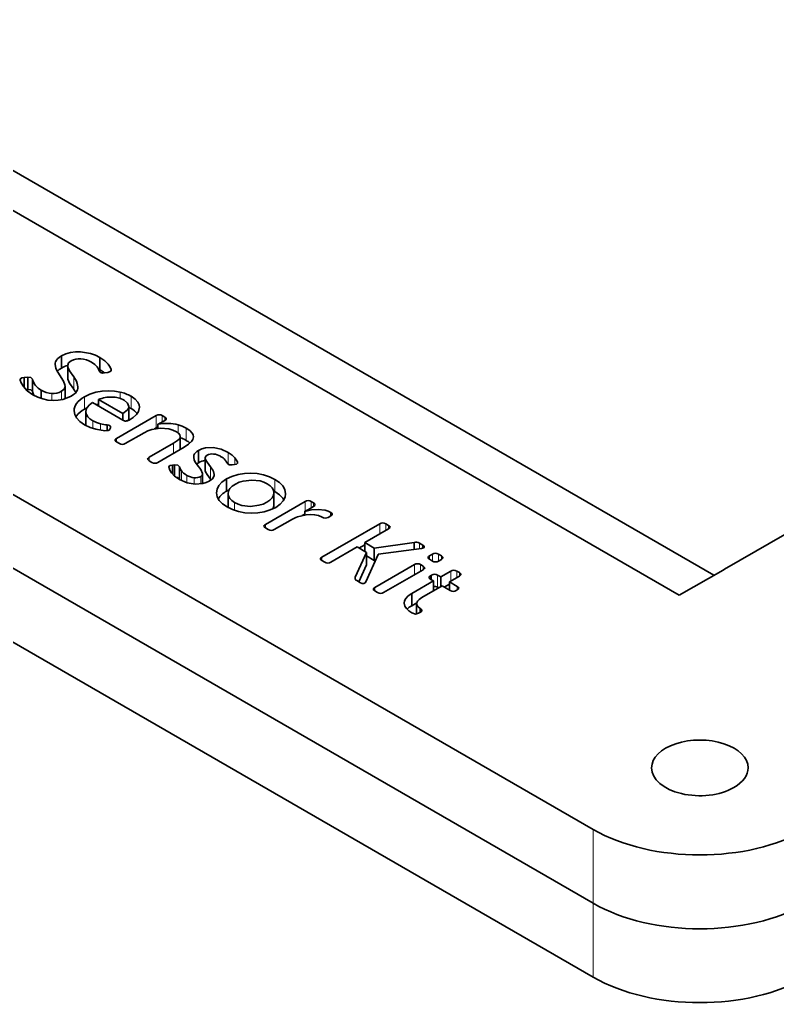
# Model space of a CAD drawing. Extents: x 145 to 857, y 42 to 790.
# Drawn here: x 683.19 to 708.3, y 584.14 to 617.01 of the extents above; entities that cross this region are included whole.
import ezdxf

# ---------------------------------------------------------------- set-up
doc = ezdxf.new("R2010")
doc.units = 0

msp = doc.modelspace()

# ---------------------------------------------------------------- linework, layer by layer
at = {"color": 7, "lineweight": 35}
for p, q in [((706.206, 598.595), (670.665, 619.115)), ((669.164, 618.658), (705.06, 597.933)), ((655.705, 617.015), (702.205, 590.168)), ((655.705, 614.565), (702.205, 587.719)), ((655.705, 614.565), (702.205, 587.719)), ((655.705, 612.116), (702.205, 585.269)), ((706.561, 598.799), (725.734, 609.869))]:
    msp.add_line(p, q, dxfattribs=at)
at = {"color": 7, "lineweight": 35, "ltscale": 0.010205}
for p, q in [((684.578, 605.874), (684.578, 605.466)), ((684.692, 604.854), (684.692, 604.446)), ((685.386, 604.021), (685.386, 603.613)), ((686.804, 604.19), (686.804, 603.782)), ((688.515, 603.2), (688.515, 602.792)), ((689.339, 602.489), (689.339, 602.081)), ((690.102, 601.301), (690.102, 600.893))]:
    msp.add_line(p, q, dxfattribs=at)
at = {"color": 7, "lineweight": 13, "ltscale": 0.004721}
msp.add_line((684.38, 605.674), (684.38, 605.485), dxfattribs=at)
at = {"color": 7, "lineweight": 35, "ltscale": 0.010207}
for p, q in [((684.782, 605.562), (684.782, 605.154)), ((685.851, 605.817), (685.851, 605.409)), ((683.459, 605.169), (683.459, 604.761)), ((683.611, 605.102), (683.611, 604.694)), ((689.119, 602.734), (689.119, 602.326)), ((688.485, 602.191), (688.485, 601.783)), ((690.047, 601.791), (690.047, 601.382)), ((691.616, 601.333), (691.616, 600.924)), ((694.693, 599.35), (694.693, 598.942)), ((694.947, 599.497), (694.947, 599.089)), ((696.189, 597.995), (696.189, 597.587))]:
    msp.add_line(p, q, dxfattribs=at)
at = {"color": 7, "lineweight": 13, "ltscale": 0.010207}
for p, q in [((684.782, 605.56), (684.782, 605.152)), ((684.692, 604.851), (684.692, 604.443)), ((686.883, 604.53), (686.883, 604.121)), ((688.706, 603.477), (688.706, 603.069)), ((689.519, 602.192), (689.519, 601.784)), ((697.043, 598.605), (697.043, 598.197))]:
    msp.add_line(p, q, dxfattribs=at)
at = {"color": 7, "lineweight": 35, "ltscale": 0.00149}
msp.add_line((685.798, 605.438), (685.851, 605.409), dxfattribs=at)
at = {"color": 7, "lineweight": 35, "ltscale": 0.002956}
msp.add_line((686.114, 605.323), (685.997, 605.304), dxfattribs=at)
at = {"color": 7, "lineweight": 35, "ltscale": 0.000492698}
msp.add_line((686.218, 605.418), (686.221, 605.399), dxfattribs=at)
at = {"color": 7, "lineweight": 35, "ltscale": 0.000926208}
msp.add_line((686.218, 605.418), (686.218, 605.381), dxfattribs=at)
at = {"color": 7, "lineweight": 35, "ltscale": 0.000152657}
msp.add_line((683.21, 605.071), (683.21, 605.077), dxfattribs=at)
at = {"color": 7, "lineweight": 35, "ltscale": 0.003078}
msp.add_line((683.336, 605.157), (683.459, 605.169), dxfattribs=at)
at = {"color": 7, "lineweight": 35, "ltscale": 0.008472}
msp.add_line((683.336, 605.157), (683.336, 604.818), dxfattribs=at)
at = {"color": 7, "lineweight": 13, "ltscale": 0.010205}
for p, q in [((684.981, 605.174), (684.981, 604.765)), ((685.333, 604.509), (685.333, 604.101)), ((687.718, 603.892), (687.718, 603.484)), ((689.341, 602.473), (689.341, 602.065)), ((691.652, 601.777), (691.652, 601.369))]:
    msp.add_line(p, q, dxfattribs=at)
at = {"color": 7, "lineweight": 35, "ltscale": 0.001651}
msp.add_line((683.393, 604.755), (683.459, 604.761), dxfattribs=at)
at = {"color": 7, "lineweight": 35, "ltscale": 0.006973}
msp.add_line((683.902, 604.737), (683.902, 604.458), dxfattribs=at)
at = {"color": 7, "lineweight": 13, "ltscale": 0.005797}
msp.add_line((684.255, 604.628), (684.255, 604.396), dxfattribs=at)
at = {"color": 7, "lineweight": 13, "ltscale": 0.00696}
msp.add_line((684.575, 604.698), (684.575, 604.419), dxfattribs=at)
at = {"color": 7, "lineweight": 13, "ltscale": 0.005299}
msp.add_line((686.526, 604.671), (686.526, 604.459), dxfattribs=at)
at = {"color": 7, "lineweight": 35, "ltscale": 0.029212}
msp.add_line((686.611, 603.737), (685.599, 604.321), dxfattribs=at)
at = {"color": 7, "lineweight": 35, "ltscale": 0.00228}
msp.add_line((685.714, 604.255), (685.803, 604.275), dxfattribs=at)
at = {"color": 7, "lineweight": 35, "ltscale": 0.023418}
msp.add_line((685.803, 604.424), (686.614, 603.956), dxfattribs=at)
at = {"color": 7, "lineweight": 35, "ltscale": 0.005528}
msp.add_line((685.803, 604.424), (685.803, 604.203), dxfattribs=at)
at = {"color": 7, "lineweight": 35, "ltscale": 0.001154}
msp.add_line((685.052, 603.848), (685.078, 603.886), dxfattribs=at)
at = {"color": 7, "lineweight": 35, "ltscale": 0.002483}
msp.add_line((685.333, 604.101), (685.42, 604.148), dxfattribs=at)
at = {"color": 7, "lineweight": 35, "ltscale": 0.038017}
for p, q in [((686.401, 603.132), (687.718, 603.892)), ((694.962, 598.189), (696.279, 598.949))]:
    msp.add_line(p, q, dxfattribs=at)
at = {"color": 7, "lineweight": 35, "ltscale": 0.005525}
msp.add_line((686.614, 603.956), (686.614, 603.735), dxfattribs=at)
at = {"color": 7, "lineweight": 35, "ltscale": 0.000137363}
msp.add_line((686.804, 604.19), (686.804, 604.195), dxfattribs=at)
at = {"color": 7, "lineweight": 35, "ltscale": 0.002238}
msp.add_line((686.804, 604.163), (686.883, 604.121), dxfattribs=at)
at = {"color": 7, "lineweight": 35, "ltscale": 0.002419}
for p, q in [((687.916, 603.892), (688, 603.844)), ((692.852, 601.042), (692.936, 600.994)), ((693.504, 600.565), (693.421, 600.517))]:
    msp.add_line(p, q, dxfattribs=at)
at = {"color": 7, "lineweight": 13, "ltscale": 0.005266}
msp.add_line((687.916, 603.892), (687.916, 603.682), dxfattribs=at)
at = {"color": 7, "lineweight": 13, "ltscale": 0.006323}
msp.add_line((685.611, 603.723), (685.611, 603.47), dxfattribs=at)
at = {"color": 7, "lineweight": 13, "ltscale": 0.005363}
msp.add_line((685.87, 603.62), (685.87, 603.405), dxfattribs=at)
at = {"color": 7, "lineweight": 35, "ltscale": 0.004929}
msp.add_line((686.093, 603.583), (686.093, 603.385), dxfattribs=at)
at = {"color": 7, "lineweight": 35, "ltscale": 0.000829677}
msp.add_line((687.799, 603.621), (687.769, 603.607), dxfattribs=at)
at = {"color": 7, "lineweight": 35, "ltscale": 0.000176396}
for p, q in [((687.769, 603.607), (687.775, 603.604)), ((692.639, 600.719), (692.646, 600.716)), ((695.076, 599.292), (695.07, 599.288))]:
    msp.add_line(p, q, dxfattribs=at)
at = {"color": 7, "lineweight": 35, "ltscale": 0.003502}
msp.add_line((687.769, 603.607), (687.769, 603.467), dxfattribs=at)
at = {"color": 7, "lineweight": 35, "ltscale": 0.003398}
msp.add_line((687.775, 603.604), (687.775, 603.468), dxfattribs=at)
at = {"color": 7, "lineweight": 35, "ltscale": 0.003888}
msp.add_line((687.999, 603.73), (687.865, 603.652), dxfattribs=at)
at = {"color": 7, "lineweight": 13, "ltscale": 0.002849}
for p, q in [((688, 603.844), (688, 603.73)), ((692.936, 600.994), (692.936, 600.88)), ((695.42, 600.251), (695.42, 600.137)), ((696.57, 598.896), (696.57, 598.782)), ((697.767, 598.685), (697.767, 598.571))]:
    msp.add_line(p, q, dxfattribs=at)
at = {"color": 7, "lineweight": 13, "ltscale": 0.006764}
msp.add_line((688.447, 603.584), (688.447, 603.313), dxfattribs=at)
at = {"color": 7, "lineweight": 35, "ltscale": 0.001127}
msp.add_line((686.195, 603.486), (686.177, 603.445), dxfattribs=at)
at = {"color": 7, "lineweight": 35, "ltscale": 0.018059}
msp.add_line((687.317, 603.325), (686.692, 602.964), dxfattribs=at)
at = {"color": 7, "lineweight": 35, "ltscale": 0.001656}
msp.add_line((687.661, 603.451), (687.718, 603.484), dxfattribs=at)
at = {"color": 7, "lineweight": 13, "ltscale": 0.002855}
for p, q in [((686.401, 603.132), (686.401, 603.018)), ((687.482, 602.508), (687.482, 602.394)), ((697.174, 599.238), (697.174, 599.124)), ((694.962, 598.189), (694.962, 598.075)), ((697.698, 598.227), (697.698, 598.113))]:
    msp.add_line(p, q, dxfattribs=at)
at = {"color": 7, "lineweight": 35, "ltscale": 0.00268}
for p, q in [((686.494, 602.964), (686.401, 603.018)), ((696.477, 598.949), (696.57, 598.896)), ((695.055, 598.021), (694.962, 598.075))]:
    msp.add_line(p, q, dxfattribs=at)
at = {"color": 7, "lineweight": 35, "ltscale": 0.02324}
msp.add_line((687.482, 602.508), (688.287, 602.973), dxfattribs=at)
at = {"color": 7, "lineweight": 13, "ltscale": 0.008383}
for p, q in [((688.287, 602.973), (688.287, 602.637)), ((696.279, 598.949), (696.279, 598.614))]:
    msp.add_line(p, q, dxfattribs=at)
at = {"color": 7, "lineweight": 35, "ltscale": 0.025141}
msp.add_line((688.643, 602.843), (687.772, 602.34), dxfattribs=at)
at = {"color": 7, "lineweight": 35, "ltscale": 0.000621348}
msp.add_line((688.512, 602.768), (688.515, 602.792), dxfattribs=at)
at = {"color": 7, "lineweight": 13, "ltscale": 0.003336}
msp.add_line((688.968, 602.58), (688.968, 602.446), dxfattribs=at)
at = {"color": 7, "lineweight": 13, "ltscale": 0.009833}
msp.add_line((690.104, 602.67), (690.104, 602.277), dxfattribs=at)
at = {"color": 7, "lineweight": 35, "ltscale": 0.002678}
for p, q in [((687.575, 602.34), (687.482, 602.394)), ((691.43, 600.114), (691.337, 600.168))]:
    msp.add_line(p, q, dxfattribs=at)
at = {"color": 7, "lineweight": 35, "ltscale": 0.001804}
msp.add_line((688.254, 602.252), (688.326, 602.259), dxfattribs=at)
at = {"color": 7, "lineweight": 35, "ltscale": 0.007419}
msp.add_line((688.254, 602.252), (688.254, 601.955), dxfattribs=at)
at = {"color": 7, "lineweight": 35, "ltscale": 0.009373}
msp.add_line((688.326, 602.259), (688.326, 601.884), dxfattribs=at)
at = {"color": 7, "lineweight": 35, "ltscale": 0.000392338}
for p, q in [((689.339, 602.489), (689.341, 602.473)), ((689.339, 602.081), (689.341, 602.065))]:
    msp.add_line(p, q, dxfattribs=at)
at = {"color": 7, "lineweight": 35, "ltscale": 0.001816}
msp.add_line((690.308, 602.266), (690.236, 602.255), dxfattribs=at)
at = {"color": 7, "lineweight": 13, "ltscale": 0.00565}
msp.add_line((690.324, 602.495), (690.324, 602.269), dxfattribs=at)
at = {"color": 7, "lineweight": 35, "ltscale": 0.001353}
msp.add_line((690.406, 602.361), (690.406, 602.307), dxfattribs=at)
at = {"color": 7, "lineweight": 13, "ltscale": 0.008141}
msp.add_line((688.55, 602.064), (688.55, 601.738), dxfattribs=at)
at = {"color": 7, "lineweight": 13, "ltscale": 0.006017}
msp.add_line((688.733, 601.906), (688.733, 601.666), dxfattribs=at)
at = {"color": 7, "lineweight": 35, "ltscale": 0.000437441}
msp.add_line((689.254, 601.959), (689.253, 601.976), dxfattribs=at)
at = {"color": 7, "lineweight": 35, "ltscale": 0.008096}
msp.add_line((689.254, 601.959), (689.254, 601.635), dxfattribs=at)
at = {"color": 7, "lineweight": 35, "ltscale": 0.000339737}
msp.add_line((688.485, 601.783), (688.49, 601.77), dxfattribs=at)
at = {"color": 7, "lineweight": 13, "ltscale": 0.005234}
msp.add_line((688.971, 601.829), (688.971, 601.62), dxfattribs=at)
at = {"color": 7, "lineweight": 13, "ltscale": 0.006224}
msp.add_line((689.191, 601.873), (689.191, 601.625), dxfattribs=at)
at = {"color": 7, "lineweight": 35, "ltscale": 0.000823179}
msp.add_line((689.519, 601.784), (689.539, 601.758), dxfattribs=at)
at = {"color": 7, "lineweight": 35, "ltscale": 0.001244}
msp.add_line((691.608, 601.393), (691.652, 601.369), dxfattribs=at)
at = {"color": 7, "lineweight": 13, "ltscale": 0.006436}
msp.add_line((690.316, 601.006), (690.316, 600.748), dxfattribs=at)
at = {"color": 7, "lineweight": 35, "ltscale": 0.038016}
for p, q in [((691.337, 600.282), (692.654, 601.042)), ((696.57, 598.782), (695.253, 598.021))]:
    msp.add_line(p, q, dxfattribs=at)
at = {"color": 7, "lineweight": 13, "ltscale": 0.007881}
msp.add_line((692.654, 601.042), (692.654, 600.727), dxfattribs=at)
at = {"color": 7, "lineweight": 13, "ltscale": 0.005267}
msp.add_line((692.852, 601.042), (692.852, 600.832), dxfattribs=at)
at = {"color": 7, "lineweight": 35, "ltscale": 0.002535}
msp.add_line((692.552, 600.575), (692.639, 600.625), dxfattribs=at)
at = {"color": 7, "lineweight": 35, "ltscale": 0.003178}
msp.add_line((692.639, 600.719), (692.639, 600.592), dxfattribs=at)
at = {"color": 7, "lineweight": 35, "ltscale": 0.003064}
msp.add_line((692.646, 600.716), (692.646, 600.593), dxfattribs=at)
at = {"color": 7, "lineweight": 35, "ltscale": 0.005007}
msp.add_line((692.936, 600.88), (692.762, 600.78), dxfattribs=at)
at = {"color": 7, "lineweight": 35, "ltscale": 0.002766}
msp.add_line((693.508, 600.678), (693.508, 600.567), dxfattribs=at)
at = {"color": 7, "lineweight": 13, "ltscale": 0.002856}
for p, q in [((691.337, 600.282), (691.337, 600.168)), ((693.211, 599.2), (693.211, 599.086))]:
    msp.add_line(p, q, dxfattribs=at)
at = {"color": 7, "lineweight": 35, "ltscale": 0.015204}
msp.add_line((692.154, 600.418), (691.628, 600.114), dxfattribs=at)
at = {"color": 7, "lineweight": 35, "ltscale": 0.055302}
msp.add_line((693.211, 599.2), (695.127, 600.306), dxfattribs=at)
at = {"color": 7, "lineweight": 13, "ltscale": 0.008467}
msp.add_line((695.127, 600.306), (695.127, 599.967), dxfattribs=at)
at = {"color": 7, "lineweight": 35, "ltscale": 0.002771}
for p, q in [((695.324, 600.306), (695.42, 600.251)), ((693.307, 599.031), (693.211, 599.086))]:
    msp.add_line(p, q, dxfattribs=at)
at = {"color": 7, "lineweight": 13, "ltscale": 0.005618}
msp.add_line((695.324, 600.306), (695.324, 600.081), dxfattribs=at)
at = {"color": 7, "lineweight": 35, "ltscale": 0.022813}
msp.add_line((695.42, 600.137), (694.63, 599.681), dxfattribs=at)
at = {"color": 7, "lineweight": 35, "ltscale": 0.00561}
msp.add_line((694.436, 599.499), (694.63, 599.611), dxfattribs=at)
at = {"color": 7, "lineweight": 35, "ltscale": 0.009163}
for p, q in [((694.63, 599.681), (694.947, 599.497)), ((694.693, 599.35), (694.375, 599.534))]:
    msp.add_line(p, q, dxfattribs=at)
at = {"color": 7, "lineweight": 35, "ltscale": 0.007349}
for p, q in [((694.63, 599.681), (694.63, 599.387)), ((694.693, 599.236), (694.947, 599.089))]:
    msp.add_line(p, q, dxfattribs=at)
at = {"color": 7, "lineweight": 35, "ltscale": 0.033264}
msp.add_line((694.947, 599.497), (696.264, 599.687), dxfattribs=at)
at = {"color": 7, "lineweight": 35, "ltscale": 0.005876}
msp.add_line((696.264, 599.687), (696.264, 599.452), dxfattribs=at)
at = {"color": 7, "lineweight": 35, "ltscale": 0.003199}
msp.add_line((696.447, 599.658), (696.558, 599.594), dxfattribs=at)
at = {"color": 7, "lineweight": 13, "ltscale": 0.004524}
msp.add_line((696.447, 599.658), (696.447, 599.477), dxfattribs=at)
at = {"color": 7, "lineweight": 35, "ltscale": 0.02514}
msp.add_line((694.375, 599.534), (693.504, 599.031), dxfattribs=at)
at = {"color": 7, "lineweight": 35, "ltscale": 0.022621}
msp.add_line((694.316, 598.528), (694.693, 599.35), dxfattribs=at)
at = {"color": 7, "lineweight": 35, "ltscale": 0.02484}
msp.add_line((695.07, 599.288), (694.669, 598.379), dxfattribs=at)
at = {"color": 7, "lineweight": 35, "ltscale": 0.036098}
msp.add_line((696.507, 599.485), (695.076, 599.292), dxfattribs=at)
at = {"color": 7, "lineweight": 35, "ltscale": 0.002432}
msp.add_line((696.558, 599.594), (696.558, 599.497), dxfattribs=at)
at = {"color": 7, "lineweight": 35, "ltscale": 0.002855}
for p, q in [((696.776, 599.24), (696.875, 599.297)), ((697.175, 599.124), (697.076, 599.067))]:
    msp.add_line(p, q, dxfattribs=at)
at = {"color": 7, "lineweight": 13, "ltscale": 0.005704}
msp.add_line((696.875, 599.297), (696.875, 599.069), dxfattribs=at)
at = {"color": 7, "lineweight": 35, "ltscale": 0.00294}
for p, q in [((697.073, 599.297), (697.174, 599.238)), ((696.878, 599.067), (696.776, 599.126))]:
    msp.add_line(p, q, dxfattribs=at)
at = {"color": 7, "lineweight": 13, "ltscale": 0.005795}
msp.add_line((697.073, 599.297), (697.073, 599.065), dxfattribs=at)
at = {"color": 7, "lineweight": 35, "ltscale": 0.015474}
msp.add_line((694.435, 598.379), (694.693, 598.942), dxfattribs=at)
at = {"color": 7, "lineweight": 35, "ltscale": 0.000934163}
msp.add_line((694.947, 599.089), (694.984, 599.094), dxfattribs=at)
at = {"color": 7, "lineweight": 13, "ltscale": 0.005527}
msp.add_line((696.477, 598.949), (696.477, 598.728), dxfattribs=at)
at = {"color": 7, "lineweight": 13, "ltscale": 0.002847}
for p, q in [((696.776, 599.24), (696.776, 599.126)), ((696.806, 598.583), (696.806, 598.469))]:
    msp.add_line(p, q, dxfattribs=at)
at = {"color": 7, "lineweight": 35, "ltscale": 0.009592}
for p, q in [((697.15, 598.543), (697.483, 598.735)), ((697.767, 598.571), (697.435, 598.379))]:
    msp.add_line(p, q, dxfattribs=at)
at = {"color": 7, "lineweight": 13, "ltscale": 0.008206}
msp.add_line((697.483, 598.735), (697.483, 598.407), dxfattribs=at)
at = {"color": 7, "lineweight": 35, "ltscale": 0.00251}
msp.add_line((697.68, 598.735), (697.767, 598.685), dxfattribs=at)
at = {"color": 7, "lineweight": 13, "ltscale": 0.005357}
msp.add_line((697.68, 598.735), (697.68, 598.521), dxfattribs=at)
at = {"color": 7, "lineweight": 35, "ltscale": 0.04179}
msp.add_line((705.06, 597.933), (706.508, 598.769), dxfattribs=at)
at = {"color": 7, "lineweight": 35, "ltscale": 0.001515}
msp.add_line((706.508, 598.769), (706.56, 598.799), dxfattribs=at)
at = {"color": 7, "lineweight": 35, "ltscale": 0.001601}
msp.add_line((694.316, 598.528), (694.316, 598.464), dxfattribs=at)
at = {"color": 7, "lineweight": 35, "ltscale": 0.003543}
msp.add_line((694.486, 598.35), (694.363, 598.421), dxfattribs=at)
at = {"color": 7, "lineweight": 35, "ltscale": 0.020744}
msp.add_line((696.189, 597.995), (696.908, 598.41), dxfattribs=at)
at = {"color": 7, "lineweight": 35, "ltscale": 0.003024}
for p, q in [((696.908, 598.41), (696.803, 598.471)), ((696.471, 597.491), (696.471, 597.37))]:
    msp.add_line(p, q, dxfattribs=at)
at = {"color": 7, "lineweight": 35, "ltscale": 0.001125}
for p, q in [((696.806, 598.583), (696.845, 598.605)), ((697.698, 598.113), (697.659, 598.09))]:
    msp.add_line(p, q, dxfattribs=at)
at = {"color": 7, "lineweight": 13, "ltscale": 0.003973}
msp.add_line((696.845, 598.605), (696.845, 598.447), dxfattribs=at)
at = {"color": 7, "lineweight": 35, "ltscale": 0.008382}
msp.add_line((696.908, 598.41), (696.908, 598.075), dxfattribs=at)
at = {"color": 7, "lineweight": 35, "ltscale": 0.003115}
msp.add_line((697.043, 598.605), (697.15, 598.543), dxfattribs=at)
at = {"color": 7, "lineweight": 35, "ltscale": 0.008206}
msp.add_line((697.15, 598.543), (697.15, 598.215), dxfattribs=at)
at = {"color": 7, "lineweight": 35, "ltscale": 0.004822}
msp.add_line((697.268, 598.203), (697.435, 598.299), dxfattribs=at)
at = {"color": 7, "lineweight": 35, "ltscale": 0.007603}
msp.add_line((697.435, 598.379), (697.698, 598.227), dxfattribs=at)
at = {"color": 7, "lineweight": 35, "ltscale": 0.006822}
msp.add_line((697.435, 598.379), (697.435, 598.106), dxfattribs=at)
at = {"color": 7, "lineweight": 35, "ltscale": 0.019445}
msp.add_line((697.198, 598.243), (696.525, 597.854), dxfattribs=at)
at = {"color": 7, "lineweight": 35, "ltscale": 0.001116}
msp.add_line((697.043, 598.197), (697.081, 598.175), dxfattribs=at)
at = {"color": 7, "lineweight": 35, "ltscale": 0.007693}
msp.add_line((697.465, 598.089), (697.198, 598.243), dxfattribs=at)
at = {"color": 7, "lineweight": 35, "ltscale": 0.004794}
msp.add_line((696.189, 597.587), (696.356, 597.683), dxfattribs=at)
at = {"color": 7, "lineweight": 35, "ltscale": 0.008459}
msp.add_line((696.351, 597.652), (696.351, 597.314), dxfattribs=at)
at = {"color": 7, "lineweight": 35, "ltscale": 0.001813}
msp.add_line((696.477, 597.373), (696.414, 597.337), dxfattribs=at)
at = {"color": 7, "lineweight": 13, "ltscale": 0.061237}
msp.add_line((702.205, 587.719), (702.205, 590.168), dxfattribs=at)
at = {"color": 7, "lineweight": 13, "ltscale": 0.061238}
msp.add_line((702.205, 587.719), (702.205, 585.269), dxfattribs=at)
at = {"color": 7, "lineweight": 35}
for points in [[(684.578, 605.874), (684.72, 605.941), (684.873, 605.984), (685.035, 606.006), (685.202, 606.007), (685.539, 605.949), (685.701, 605.892), (685.851, 605.817)], [(684.505, 605.244), (684.418, 605.389), (684.388, 605.461), (684.366, 605.583)], [(684.893, 605.71), (684.808, 605.64), (684.782, 605.56)], [(684.782, 605.56), (684.79, 605.502), (684.843, 605.378), (684.981, 605.174)], [(685.758, 605.503), (685.684, 605.583), (685.569, 605.662)], [(685.851, 605.817), (686.01, 605.706), (686.123, 605.594), (686.19, 605.495), (686.218, 605.418)], [(684.692, 604.851), (684.686, 604.91), (684.637, 605.037), (684.505, 605.244)], [(685.997, 605.304), (685.932, 605.3), (685.864, 605.325), (685.835, 605.366)], [(686.221, 605.399), (686.21, 605.366), (686.188, 605.348), (686.114, 605.323)], [(683.21, 605.077), (683.219, 605.112), (683.256, 605.141), (683.336, 605.157)], [(683.626, 604.578), (683.435, 604.715), (683.311, 604.852), (683.24, 604.976), (683.21, 605.071)], [(683.459, 605.169), (683.558, 605.157), (683.611, 605.102)], [(684.782, 605.152), (684.79, 605.094), (684.843, 604.969), (684.981, 604.765)], [(684.981, 605.174), (685.069, 605.031), (685.099, 604.958), (685.119, 604.84)], [(683.459, 604.761), (683.558, 604.749), (683.611, 604.694)], [(684.898, 604.538), (684.766, 604.475), (684.619, 604.429), (684.461, 604.402), (684.297, 604.395), (684.128, 604.408), (683.957, 604.443), (683.789, 604.499), (683.626, 604.578)], [(684.575, 604.698), (684.663, 604.77), (684.692, 604.851)], [(685.333, 604.509), (685.519, 604.599), (685.717, 604.664), (685.922, 604.702), (686.126, 604.716), (686.328, 604.706), (686.526, 604.671)], [(686.883, 604.53), (687.017, 604.437), (687.108, 604.338), (687.151, 604.253), (687.165, 604.166)], [(685.599, 604.321), (685.499, 604.245), (685.431, 604.165), (685.397, 604.093), (685.386, 604.021)], [(686.804, 604.195), (686.763, 604.307), (686.65, 604.402)], [(685.342, 603.588), (685.186, 603.696), (685.077, 603.812), (685.013, 603.932), (684.992, 604.054)], [(685.386, 604.021), (685.406, 603.927), (685.451, 603.853), (685.52, 603.785), (685.611, 603.723)], [(686.614, 603.956), (686.756, 604.073), (686.792, 604.131), (686.804, 604.19)], [(687.165, 604.166), (687.131, 604.031), (687.061, 603.929), (686.956, 603.831), (686.815, 603.737)], [(686.015, 603.386), (685.711, 603.44), (685.527, 603.5), (685.342, 603.588)], [(688.049, 603.787), (688.043, 603.768), (688.034, 603.755), (687.999, 603.73)], [(688, 603.844), (688.034, 603.818), (688.044, 603.806), (688.049, 603.787)], [(686.177, 603.445), (686.155, 603.413), (686.12, 603.393), (686.015, 603.386)], [(688.383, 603.356), (688.265, 603.411), (688.135, 603.449), (687.857, 603.473), (687.575, 603.431), (687.44, 603.385), (687.317, 603.325)], [(688.515, 603.2), (688.499, 603.254), (688.457, 603.305), (688.383, 603.356)], [(688.706, 603.477), (688.828, 603.396), (688.909, 603.314), (688.944, 603.251), (688.956, 603.188)], [(686.352, 603.075), (686.357, 603.094), (686.367, 603.106), (686.401, 603.132)], [(686.401, 603.018), (686.367, 603.043), (686.357, 603.056), (686.352, 603.075)], [(688.287, 602.973), (688.426, 603.065), (688.475, 603.111), (688.505, 603.158), (688.515, 603.2)], [(688.956, 603.188), (688.935, 603.101), (688.891, 603.036), (688.79, 602.941), (688.643, 602.843)], [(689.119, 602.734), (689.232, 602.786), (689.353, 602.819), (689.607, 602.829), (689.864, 602.776), (690.104, 602.67)], [(689.404, 602.577), (689.359, 602.541), (689.339, 602.489)], [(690.104, 602.67), (690.238, 602.581), (690.324, 602.495)], [(687.432, 602.451), (687.438, 602.47), (687.448, 602.483), (687.482, 602.508)], [(687.482, 602.394), (687.448, 602.419), (687.438, 602.432), (687.432, 602.451)], [(688.136, 602.183), (688.138, 602.197), (688.158, 602.221), (688.183, 602.234), (688.254, 602.252)], [(688.326, 602.259), (688.429, 602.248), (688.485, 602.191)], [(689.074, 602.257), (689.017, 602.336), (688.977, 602.417), (688.959, 602.515)], [(689.253, 601.976), (689.19, 602.108), (689.074, 602.257)], [(689.341, 602.473), (689.353, 602.432), (689.404, 602.342), (689.519, 602.192)], [(690.236, 602.255), (690.136, 602.26), (690.071, 602.312)], [(690.416, 602.332), (690.412, 602.315), (690.401, 602.3), (690.378, 602.286), (690.308, 602.266)], [(688.485, 601.773), (688.326, 601.884), (688.226, 601.99), (688.167, 602.086), (688.14, 602.162)], [(689.341, 602.065), (689.353, 602.023), (689.404, 601.934), (689.519, 601.784)], [(689.519, 602.192), (689.592, 602.087), (689.618, 602.033), (689.638, 601.935)], [(690.047, 601.791), (690.228, 601.876), (690.428, 601.936), (690.638, 601.971), (690.852, 601.981), (691.066, 601.966), (691.274, 601.927), (691.472, 601.864), (691.652, 601.777)], [(688.366, 601.852), (688.429, 601.839), (688.485, 601.783)], [(689.475, 601.716), (689.373, 601.668), (689.258, 601.636), (689.005, 601.618), (688.741, 601.664), (688.485, 601.773)], [(689.628, 601.872), (689.578, 601.792), (689.475, 601.716)], [(689.715, 601.334), (689.734, 601.453), (689.793, 601.569), (689.897, 601.685), (690.047, 601.791)], [(690.34, 601.621), (690.236, 601.549), (690.162, 601.47), (690.118, 601.388), (690.102, 601.301)], [(691.4, 601.632), (691.285, 601.686), (691.158, 601.725), (690.881, 601.755), (690.598, 601.721), (690.464, 601.68), (690.34, 601.621)], [(691.616, 601.333), (691.602, 601.414), (691.562, 601.492), (691.494, 601.565), (691.4, 601.632)], [(691.652, 601.777), (691.802, 601.673), (691.912, 601.559), (691.98, 601.438), (692.007, 601.301)], [(690.065, 600.861), (689.915, 600.965), (689.806, 601.08), (689.739, 601.2), (689.715, 601.334)], [(690.102, 601.301), (690.116, 601.222), (690.155, 601.146), (690.222, 601.072), (690.316, 601.006)], [(691.382, 601.019), (691.485, 601.091), (691.557, 601.168), (691.601, 601.248), (691.616, 601.333)], [(691.652, 601.369), (691.802, 601.265), (691.912, 601.151), (691.948, 601.097)], [(692.007, 601.301), (691.987, 601.183), (691.93, 601.068), (691.827, 600.953), (691.679, 600.848)], [(690.316, 601.006), (690.431, 600.952), (690.559, 600.913), (690.837, 600.882), (691.122, 600.916), (691.257, 600.959), (691.382, 601.019)], [(692.936, 600.994), (692.97, 600.969), (692.98, 600.956), (692.985, 600.937)], [(692.985, 600.937), (692.98, 600.918), (692.97, 600.905), (692.936, 600.88)], [(691.679, 600.848), (691.496, 600.762), (691.295, 600.702), (691.084, 600.667), (690.869, 600.658), (690.654, 600.672), (690.444, 600.711), (690.245, 600.774), (690.065, 600.861)], [(693.214, 600.523), (693.096, 600.574), (692.965, 600.602), (692.827, 600.609), (692.686, 600.599), (692.404, 600.532)], [(692.762, 600.78), (692.675, 600.736), (692.639, 600.719)], [(692.646, 600.716), (692.859, 600.762), (693.09, 600.775), (693.313, 600.75), (693.415, 600.721), (693.508, 600.678)], [(693.555, 600.623), (693.549, 600.604), (693.539, 600.591), (693.504, 600.565)], [(693.508, 600.678), (693.54, 600.653), (693.549, 600.641), (693.555, 600.623)], [(691.288, 600.225), (691.293, 600.244), (691.303, 600.257), (691.337, 600.282)], [(691.337, 600.168), (691.303, 600.193), (691.293, 600.206), (691.288, 600.225)], [(695.42, 600.251), (695.454, 600.225), (695.464, 600.213), (695.469, 600.194)], [(695.469, 600.194), (695.464, 600.175), (695.454, 600.162), (695.42, 600.137)], [(696.605, 599.54), (696.603, 599.528), (696.585, 599.51), (696.507, 599.485)], [(696.558, 599.594), (696.591, 599.57), (696.6, 599.558), (696.605, 599.54)], [(693.162, 599.143), (693.167, 599.162), (693.177, 599.175), (693.211, 599.2)], [(693.211, 599.086), (693.177, 599.111), (693.167, 599.124), (693.162, 599.143)], [(696.727, 599.183), (696.732, 599.202), (696.742, 599.214), (696.776, 599.24)], [(696.776, 599.126), (696.742, 599.151), (696.732, 599.164), (696.727, 599.183)], [(697.174, 599.238), (697.209, 599.213), (697.218, 599.2), (697.224, 599.181)], [(697.224, 599.181), (697.218, 599.162), (697.209, 599.149), (697.175, 599.124)], [(696.57, 598.896), (696.604, 598.87), (696.614, 598.858), (696.619, 598.839)], [(696.619, 598.839), (696.614, 598.82), (696.604, 598.807), (696.57, 598.782)], [(697.767, 598.685), (697.801, 598.66), (697.811, 598.647), (697.817, 598.628)], [(697.817, 598.628), (697.811, 598.609), (697.801, 598.596), (697.767, 598.571)], [(694.669, 598.379), (694.642, 598.341), (694.598, 598.323), (694.544, 598.326), (694.486, 598.35)], [(696.756, 598.526), (696.762, 598.545), (696.772, 598.557), (696.806, 598.583)], [(696.803, 598.471), (696.771, 598.495), (696.761, 598.507), (696.756, 598.526)], [(694.913, 598.132), (694.918, 598.151), (694.928, 598.164), (694.962, 598.189)], [(694.962, 598.075), (694.928, 598.1), (694.918, 598.113), (694.913, 598.132)], [(695.936, 597.674), (695.948, 597.749), (695.988, 597.825), (696.067, 597.911), (696.189, 597.995)], [(697.698, 598.227), (697.732, 598.202), (697.742, 598.189), (697.748, 598.17)], [(697.748, 598.17), (697.742, 598.151), (697.732, 598.138), (697.698, 598.113)], [(696.196, 597.349), (696.093, 597.418), (696.013, 597.493), (695.96, 597.572), (695.936, 597.674)], [(696.525, 597.854), (696.435, 597.793), (696.381, 597.736), (696.351, 597.652)], [(696.351, 597.652), (696.368, 597.592), (696.396, 597.553), (696.471, 597.491)], [(696.414, 597.337), (696.31, 597.311), (696.196, 597.349)], [(696.471, 597.491), (696.519, 597.446), (696.526, 597.426)], [(696.526, 597.426), (696.521, 597.409), (696.511, 597.398), (696.477, 597.373)]]:
    msp.add_lwpolyline(points, dxfattribs=at)
for centre, radius, start, end in [((684.655, 605.584), 0.289, 161.8916, 180.1584), ((685.038, 604.672), 0.918, 106.235, 120.0487), ((685.151, 605.235), 0.541, 82.9073, 118.5191), ((685.145, 604.935), 0.842, 59.7326, 85.0336), ((684.855, 604.954), 0.582, 118.4273, 136.2615), ((684.999, 604.978), 0.922, 24.9065, 34.6822), ((685.326, 604.486), 1.062, 50.4461, 60.3618), ((684.175, 605.256), 0.585, 195.284, 242.2212), ((684.114, 604.818), 0.518, 193.8951, 210.451), ((684.305, 605.416), 0.789, 239.2573, 266.3285), ((684.303, 605.189), 0.562, 265.0552, 298.931), ((684.106, 604.12), 1.087, 29.5675, 36.4152), ((684.815, 604.839), 0.304, 341.5411, 0.1349), ((686.217, 603.36), 1.346, 60.3277, 76.7437), ((685.392, 604.044), 0.401, 141.4329, 178.6463), ((685.723, 603.783), 0.824, 118.2619, 141.569), ((686.22, 603.431), 1.077, 88.1645, 112.7918), ((686.244, 603.665), 0.842, 61.1736, 89.2742), ((685.723, 603.375), 0.824, 118.2619, 141.569), ((686.539, 603.482), 0.726, 41.1117, 61.7188), ((687.817, 603.737), 0.184, 57.5579, 122.4421), ((685.617, 603.613), 0.232, 180.0306, 193.1847), ((686.079, 604.522), 0.926, 239.6509, 256.9509), ((686.251, 605.197), 1.622, 256.4237, 264.4136), ((686.707, 603.908), 0.197, 240.8582, 272.2091), ((686.718, 603.915), 0.203, 269.043, 298.5089), ((686.651, 603.783), 0.153, 338.4906, 359.6682), ((688.067, 602.152), 1.481, 75.113, 101.3565), ((687.631, 604.061), 0.471, 290.9375, 299.7666), ((688.195, 602.603), 1.012, 59.6939, 75.5754), ((686.139, 603.516), 0.0636, 331.8848, 358.081), ((687.831, 603.293), 0.222, 106.0937, 120.4395), ((686.593, 603.12), 0.184, 237.6269, 302.4698), ((688.184, 602.171), 1.039, 59.8304, 71.4186), ((688.251, 602.26), 0.928, 50.8178, 60.636), ((689.191, 602.515), 0.233, 163.9063, 180.1018), ((689.57, 602.281), 0.34, 81.5204, 119.3616), ((689.549, 602.025), 0.597, 59.7437, 83.0609), ((687.673, 602.496), 0.184, 237.6269, 302.4698), ((689.404, 601.825), 0.576, 119.6004, 127.4077), ((689.474, 601.71), 0.711, 100.9147, 119.9002), ((689.611, 602.08), 0.518, 40.6103, 62.5972), ((689.486, 602.006), 0.66, 27.6178, 38.4257), ((689.735, 602.036), 0.746, 25.7843, 37.8765), ((690.358, 602.329), 0.0577, 2.3747, 32.965), ((688.188, 602.184), 0.0521, 181.1469, 204.5709), ((689.251, 602.508), 0.829, 202.4596, 212.3963), ((689.025, 602.402), 0.575, 239.466, 264.5966), ((689.423, 601.935), 0.215, 342.8986, 0.0472), ((689.015, 602.19), 0.363, 263.1377, 299.127), ((690.382, 600.739), 0.724, 117.4564, 147.3027), ((690.6, 600.439), 1.094, 115.1455, 120.3806), ((691.353, 600.927), 0.263, 331.0319, 359.4473), ((692.753, 600.887), 0.184, 57.5579, 122.4421), ((690.345, 600.893), 0.243, 180.032, 193.5497), ((692.899, 599.103), 1.511, 109.0967, 119.519), ((693.323, 600.682), 0.192, 235.6369, 300.7567), ((695.226, 600.151), 0.184, 57.5991, 122.4009), ((691.529, 600.27), 0.184, 237.6269, 302.4698), ((696.317, 599.428), 0.265, 60.6069, 101.4418), ((696.974, 599.141), 0.184, 57.5991, 122.4009), ((693.406, 599.186), 0.184, 237.6269, 302.4698), ((696.378, 598.794), 0.184, 57.5579, 122.4421), ((696.977, 599.222), 0.184, 237.5302, 302.3731), ((696.944, 598.45), 0.184, 57.5991, 122.4009), ((697.582, 598.58), 0.184, 57.6269, 122.4698), ((694.383, 598.493), 0.0763, 152.6023, 178.6891), ((695.154, 598.177), 0.184, 237.6269, 302.4698), ((696.943, 598.04), 0.186, 57.752, 100.9178), ((697.56, 598.243), 0.181, 238.1976, 302.9826), ((696.525, 596.97), 0.702, 118.4998, 134.4642)]:
    msp.add_arc(centre, radius, start, end, dxfattribs=at)
for centre, major_axis, ratio, start_param, end_param in [((767.969, 597.342), (83.597, -8.291), 0.047112, 3.075802, 3.131167), ((606.284, 610.195), (78.829, -5.406), 0.047442, 6.212582, 6.270879), ((673.186, 599.908), (13.015, 3.617), 0.054717, 6.267979, 6.397606), ((703.316, 601.713), (14.353, -0.838), 0.094149, 2.99925, 3.120235), ((711.668, 602.354), (23.143, 0.205), 0.07925, 3.188305, 3.275293), ((667.372, 606.306), (21.881, -4.361), 0.056629, 6.218384, 6.294483), ((734.684, 604.837), (40.376, 6.352), 0.037857, 3.135634, 3.188407), ((705.74, 592.21), (1.6, 0), 0.57735, 0, 3.141593), ((705.74, 592.21), (1.6, 0), 0.57735, 3.141593, 5.497787), ((705.74, 592.21), (1.6, 0), 0.57735, 5.497787, 6.283185), ((705.74, 592.21), (5, 0), 0.57735, 3.926991, 5.497787), ((705.74, 589.76), (5, 0), 0.57735, 3.926991, 5.497787), ((705.74, 589.76), (5, 0), 0.57735, 3.926991, 5.497787), ((705.74, 587.311), (5, 0), 0.57735, 3.926991, 5.497787)]:
    msp.add_ellipse(centre, major_axis=major_axis, ratio=ratio, start_param=start_param, end_param=end_param, dxfattribs=at)

doc.saveas('drawing.dxf')
